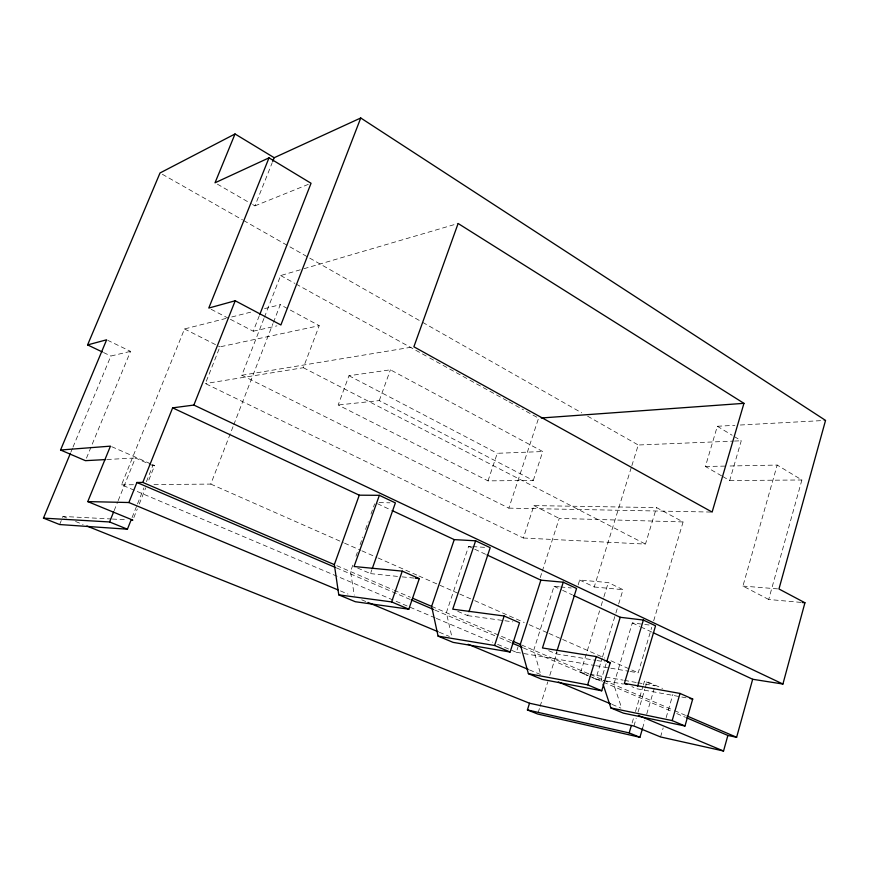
<?xml version="1.0" encoding="UTF-8"?>
<svg xmlns="http://www.w3.org/2000/svg" width="869" height="869" viewBox="0 0 869 869"><rect width="100%" height="100%" fill="white"/><g stroke="black" fill="none" stroke-linecap="round" stroke-linejoin="round"><path stroke-width="0.65" stroke-dasharray="4.34 3.26" d="M800.903 602.391L768.696 599.48L801.881 479.981L777.179 465.056L727.081 466.056M768.696 599.48L742.93 586.075L777.179 465.056M660.549 736.955L663.166 727.94M666.154 717.62L672.888 694.418M722.758 476.527L729.688 480.535L741.268 440.779L733.284 435.945M642.571 728.276L644.831 720.553M646.721 714.122L654.281 688.389M632.111 722.932L633.99 716.61M635.489 711.548L642.973 686.238M643.342 684.978L644.472 681.177L647.047 681.633L662.536 688.422M633.925 726.028L636.173 718.413M638.052 712.069L644.798 689.236M645.167 687.966L647.047 681.633M630.253 671.498L638.204 672.834L651.75 627.309M653.684 620.803L683.099 521.932L656.519 507.594L533.914 505.595L523.344 538.009L205.388 383.566L219.922 346.85L319.227 325.669L303.324 367.706L205.388 383.566M721.596 475.854L705.411 466.49L717.327 426.266L734.913 425.321M649.089 625.007L632.306 622.943L613.742 684.544L621.726 708.181M523.344 538.009L645.45 544.092L656.519 507.594M592.267 677.57L595.776 679.08L602.087 658.344M602.489 657.051L615.513 614.296M615.904 613.003L618.283 605.226M618.674 603.933L623.019 589.682L608.289 582.556L579.666 580.036L578.059 585.185M602.228 681.741L601.402 679.243L606.106 663.753M587.596 675.571L580.579 672.573L599.588 610.842M601.163 605.704L603.542 597.981M603.944 596.699L608.289 582.556M579.666 580.036L594.222 586.988L631.459 466.946M631.861 465.654L638.259 445.004L733.132 441.115M548.654 650.642L556.073 653.857L556.877 651.294M538.107 712.732L539.725 707.583M540.127 706.291L547.796 681.817M549.805 675.376L557.072 652.184M559.332 586.825L554.031 586.314L533.74 650.208L540.637 674.29M497.568 644.342L516.305 652.282L517.957 647.133M540.236 577.613L541.887 572.465M542.299 571.172L559.223 518.391L683.099 521.932M533.273 480.459L542.745 451.554L390.409 369.814L348.98 375.734L338.171 405.008L488.009 480.872L533.273 480.459L379.286 400.598L338.171 405.008M263.948 318.456L241.821 375.256L508.854 508.137L538.584 418.185L522.03 409.027M457.713 611.331L467.663 615.632L468.521 613.069M488.009 480.872L497.274 453.292L542.745 451.554M471.324 546.514L468.63 546.351L446.362 612.699L451.641 635.923M357.583 568.033L370.498 573.616L371.834 569.836M352.803 565.187L350.533 571.574L354.28 595.167M355.986 556.236L357.355 552.402M360.081 544.744L362.808 537.075M365.534 529.406L368.26 521.737M370.987 514.079L374.615 503.857M379.286 400.598L390.409 369.814M153.987 484.554L210.776 484.087L233.294 425.962M233.783 424.702L272.942 323.616M273.442 322.356L280.285 304.661L319.227 325.669M230.415 319.314L253.248 331.208L259.179 316.034M264.437 317.196L280.665 275.549L302.684 269.086M252.586 204.519L254.932 205.877L272.225 162.655M132.066 517.555L137.009 505.182M137.508 503.944L143.928 487.867M146.405 481.687L152.825 465.599L154.639 465.534L147.697 482.903M133.837 517.631L137.302 508.952M139.279 503.987L145.72 487.857M435.097 617.837L121.53 484.826L184.51 328.949L226.494 318.304M114.132 510.668L117.684 501.88M118.184 500.631L135.401 457.963L152.825 465.599M86.455 458.18L130.535 351.348L107.832 340.366M59.635 524.539L62.981 516.447L111.047 518.967M70.932 452.043L72.496 448.306M73.007 447.057L110.863 356.04L130.535 351.348M254.932 205.877L308.549 184.271M303.976 268.706L458.115 223.485M231.741 316.968L252.738 311.645M264.545 308.658L280.285 304.661M253.248 331.208L276.939 325.864M241.821 375.256L413.883 346.785M740.323 425.017L825.55 420.4M107.039 459.495L135.401 457.963M734.49 441.05L741.268 440.779M705.411 466.49L725.724 466.088M121.53 484.826L133.707 484.728M729.688 480.535L801.881 479.981M379.134 502.64L389.975 502.814M508.854 508.137L710.766 512.058M112.383 519.043L127.08 519.814M472.671 546.601L484.804 547.351M742.93 586.075L777.625 588.878M594.222 586.988L623.019 589.682M560.657 586.955L571.259 587.976M370.498 573.616L400.837 576.734M402.151 576.864L414.024 578.081M467.663 615.632L503.564 620.575M504.9 620.748L512.873 621.846M556.073 653.857L595.699 660.331M597.025 660.549L604.943 661.841M516.305 652.282L594.483 665.469M595.808 665.687L628.928 671.27M580.579 672.573L588.563 673.996M589.888 674.225L604.52 676.832M605.845 677.07L623.127 680.134M624.463 680.373L636.423 682.502M637.759 682.741L655.041 685.815L644.472 681.177M595.776 679.08L604.965 680.742M606.28 680.981L623.355 684.077M686.065 697.807L636.858 688.78L631.872 686.629M62.981 516.447L66.75 517.957M75.549 521.476L83.098 524.496M340.452 590.931L347.958 594.07M361.732 599.816L366.74 601.913M439.356 632.252L449.371 636.445M529.493 669.923L540.757 674.626M612.124 704.444L620.879 708.116M436.347 618.37L492.571 642.213M336.824 565.686L392.951 589.779M394.2 590.312L410.418 597.275M431.632 606.377L511.656 640.725M521.509 644.95L589.106 673.964M590.333 674.496L601.402 679.243M603.868 680.308L673.323 710.114M674.561 710.646L686.977 715.969M336.39 567.87L409.951 599.36M434.88 610.038L494.722 635.652M499.718 637.792L512.178 643.125M523.399 647.926L588.237 675.68M589.475 676.212L671.77 711.439M676.755 713.568L685.478 717.305M111.677 446.677L150.956 463.916M152.184 464.459L154.639 465.534M210.776 484.087L343.342 542.625M344.58 543.168L360.689 550.283M361.928 550.837L376.788 557.398M378.026 557.941L417.674 575.452M418.912 575.995L438.736 584.75M439.975 585.304L458.56 593.505M459.799 594.059L473.431 600.077M474.67 600.62L524.224 622.508M529.178 624.692L547.763 632.904M549.002 633.447L561.396 638.921M562.634 639.465L604.759 658.061M610.95 660.798L638.204 672.834M377.504 503.716L390.909 509.984M468.63 546.351L473.529 548.643M474.746 549.219L485.771 554.379M554.031 586.314L561.385 589.758M562.612 590.333L572.421 594.917M632.306 622.943L639.671 626.386M640.898 626.962L651.956 632.132M103.52 352.532L110.863 356.04M184.51 328.949L219.922 346.85M533.914 505.595L559.223 518.391M303.324 367.706L645.45 544.092M211.189 309.31L229.22 318.695M348.98 375.734L497.274 453.292M280.665 275.549L294.863 283.392M296.047 284.054L428.558 357.333M429.742 357.985L468.782 379.579M469.966 380.231L507.833 401.174M509.006 401.826L520.846 408.365M162.384 174.3L242.484 219.868M243.668 220.541L421.53 321.715M422.703 322.388L581.719 412.84M587.618 416.186L638.259 445.004M217.38 184.152L251.413 203.846M717.327 426.266L732.143 435.25"/><path stroke-width="1.3" d="M653.184 632.708L752.673 679.265L782.915 684.033L804.933 602.76L778.961 588.986L825.55 420.4L360.744 117.988L274.202 157.713L272.714 161.417M86.867 526.017L529.525 703.227L633.925 726.028L660.549 736.955L723.54 751.012L727.874 735.456L686.727 717.837M727.874 735.456L736.63 737.281L752.673 679.265M603.053 684.24L610.864 707.942L623.399 713.156L684.989 725.995L692.712 699.034L680.025 693.44L624.398 683.403L643.364 620.053L655.552 625.81L637.618 686.217M684.989 725.995L672.182 720.586L680.025 693.44M743.951 403.335L712.124 512.08L413.883 346.785L458.115 223.485L743.951 403.335L541.289 417.989M529.525 703.227L527.407 709.94L537.705 714.025L639.921 737.281L642.571 728.276M639.921 737.281L629.167 732.915L631.361 725.463M563.253 582.208L540.866 580.155L520.281 644.429L528.395 673.671L542.082 679.362L601.728 690.779L610.234 662.71L596.297 656.573L542.473 647.97L563.253 582.208L576.56 588.487L557.279 650.012M606.888 661.179L620.227 617.283L643.364 620.053M528.395 673.671L587.661 684.826L596.297 656.573M475.625 540.8L454.237 539.616L431.632 606.377L438.085 636.13L453.107 642.376L510.114 652.032L519.521 622.769L504.161 616.002L452.738 609.18L475.625 540.8L490.192 547.687L468.945 611.787M438.085 636.13L494.591 645.471L504.161 616.002M379.351 495.319L359.266 495.178L334.337 564.622L338.769 594.852L355.312 601.728L408.821 609.191L419.292 578.624L402.271 571.129L354.052 566.512L379.351 495.319L395.384 502.901L372.28 568.565M338.769 594.852L391.615 601.913L402.271 571.129M360.744 117.988L280.893 324.973L235.217 300.761L208.788 308.06L269.01 157.854L311.048 183.261L259.679 314.763M274.202 157.713L235.032 133.967L160.026 172.964L87.595 344.917L106.637 339.79L60.548 450.012L110.45 446.145L87.769 501.598L128.873 502.521L136.911 482.48L142.798 482.414L172.638 407.854L193.874 405.063L235.217 300.761M70.422 453.292L43.45 518.12L59.635 524.539L127.417 529.199L131.078 520.02L132.838 520.118L87.769 501.598M43.45 518.12L109.581 521.965L113.633 511.917M235.032 133.967L215.023 182.794L269.01 157.854M105.692 459.571L85.434 460.668L60.548 450.012M802.25 602.51L804.933 602.76M415.339 578.222L419.292 578.624M607.594 662.276L610.234 662.71M690.051 698.546L692.712 699.034M610.864 707.942L672.182 720.586M527.407 709.94L629.167 732.915M109.581 521.965L127.417 529.199M128.873 502.521L337.943 589.877M367.989 602.434L438.095 631.73M468.141 644.287L528.243 669.402M558.289 681.959L610.864 703.923M638.411 715.437L723.54 751.012M391.615 601.913L408.821 609.191M494.591 645.471L510.114 652.032M587.661 684.826L601.728 690.779M142.798 482.414L334.337 564.622M412.916 598.35L431.632 606.377M512.895 641.257L520.281 644.429M686.977 715.969L736.63 737.281M136.911 482.48L335.141 567.338M411.2 599.892L433.631 609.506M512.178 643.125L522.16 647.394M624.398 683.403L626.897 684.479M172.638 407.854L359.266 495.178M392.125 510.559L454.237 539.616M486.998 554.943L540.866 580.155M573.649 595.493L620.227 617.283M193.874 405.063L782.915 684.033M87.595 344.917L102.292 351.945"/></g></svg>
